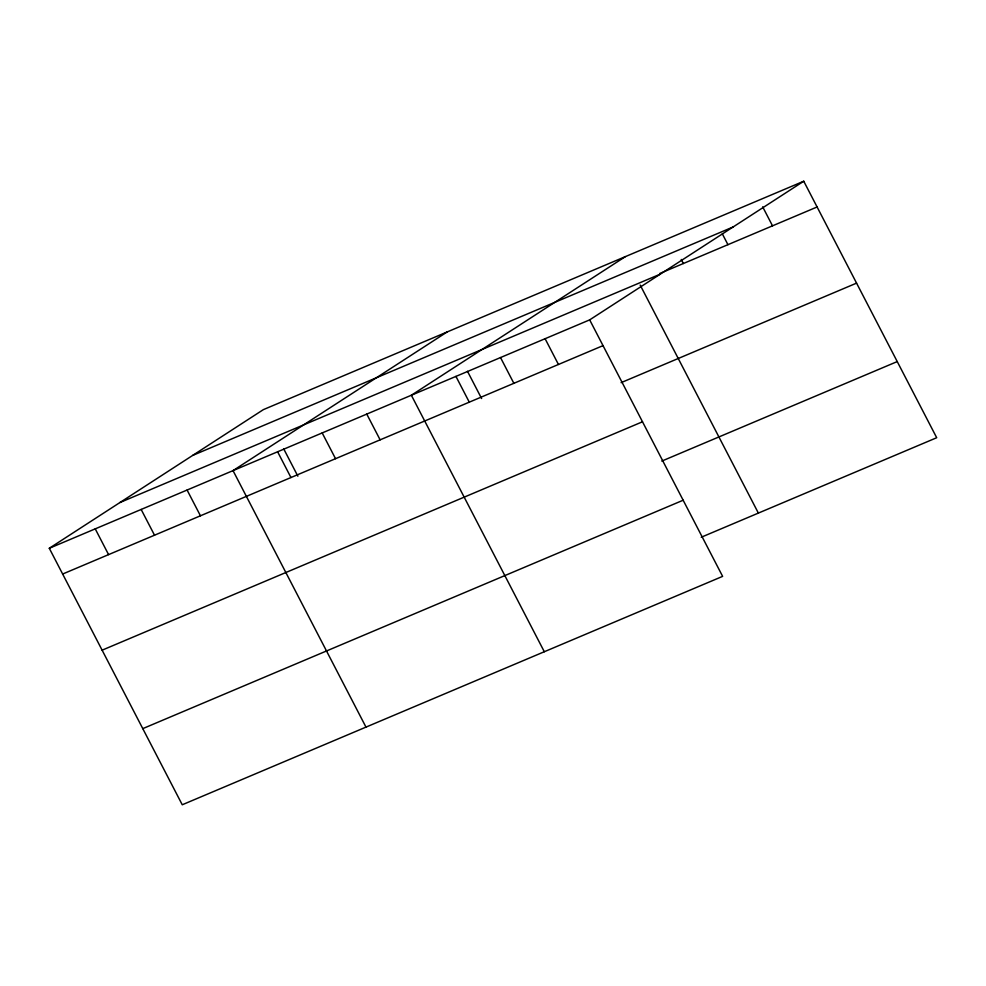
<?xml version="1.0" encoding="UTF-8"?>
<svg xmlns="http://www.w3.org/2000/svg" width="986" height="986" viewBox="0 0 986 986"><rect width="100%" height="100%" fill="white"/><g stroke="black" fill="none" stroke-linecap="round" stroke-linejoin="round"><path stroke-width="1.48" d="M803.75 181.227L589.677 319.871L722.627 576.366L182.25 804.773L49.3 548.278L263.373 409.634L803.75 181.227L936.7 437.722L701.256 537.234M447.102 331.986L233.029 470.618L365.979 727.113M625.42 256.606L411.359 395.25L544.309 651.734M192.726 455.396L733.103 226.977M659.671 273.529L817.098 206.986M119.947 502.527L660.324 274.12M49.3 548.278L589.677 319.871M62.648 574.037L603.025 345.63M621.118 382.642L856.563 283.13M102.113 650.181L642.502 421.774M661.791 461.091L897.235 361.579M142.785 728.629L683.162 500.222M762.683 206.85L772.519 225.831M722.319 233.83L727.939 244.676M681.252 259.454L683.36 263.521M640.185 285.077L758.37 513.09M545.098 338.716L558.446 364.475M500.518 357.561L513.866 383.32M467.5 371.328L481.599 398.529M455.939 376.405L469.287 402.165M366.767 414.095L380.128 439.842M322.188 432.94L335.536 458.687M283.771 448.987L297.871 476.189M277.608 451.773L290.956 477.532M187.094 490.042L200.441 515.789M141.158 509.454L154.519 535.201M95.235 528.866L108.583 554.625"/></g></svg>
